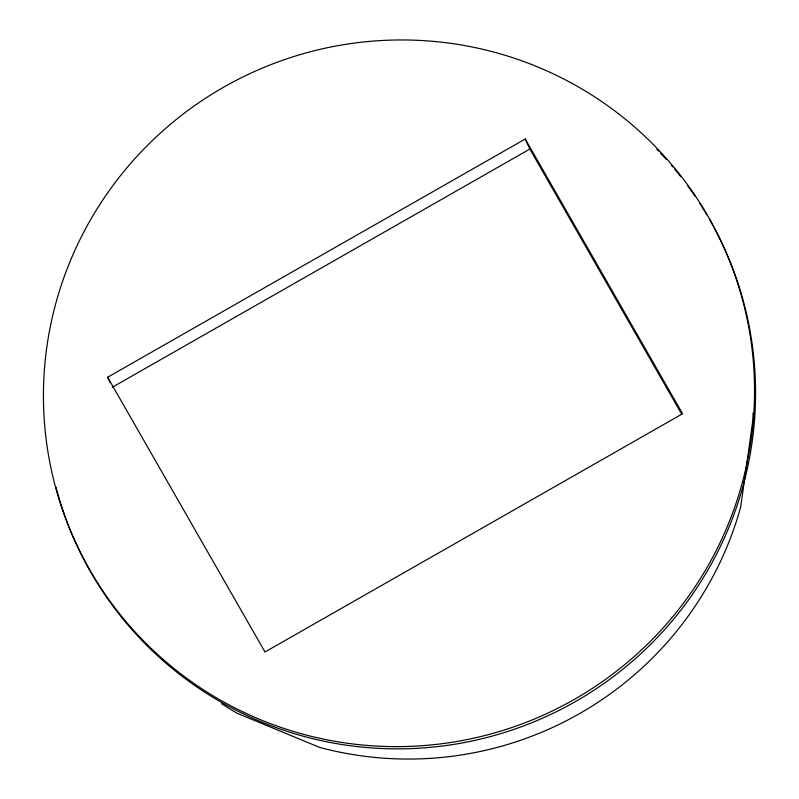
<?xml version="1.0" encoding="UTF-8"?>
<svg xmlns="http://www.w3.org/2000/svg" width="799" height="799" viewBox="0 0 799 799"><rect width="100%" height="100%" fill="white"/><g stroke="black" fill="none" stroke-linecap="round" stroke-linejoin="round"><path stroke-width="1.2" d="M107.645 377.238L525.243 139.016L682.586 413.752L264.998 651.984L107.645 377.238L110.222 382.821M112.269 387.285L529.867 149.053L525.243 139.016M529.867 149.053L681.637 414.062M753.008 413.063A342.791 339.515 -24.7 0 1 753.018 419.185L740.653 507.205A342.791 339.515 -24.7 0 1 319.6 747.405L237.333 713.367A342.791 339.515 -24.7 0 1 221.593 703.709M709.342 219.056A356.154 352.749 -24.7 0 1 533.452 722.056A356.154 352.749 -24.7 0 1 55.85 486.751M656.898 149.373A356.154 352.749 -24.7 0 1 658.616 151.161M660.334 152.959A356.154 352.749 -24.7 0 1 666.236 159.381M671.18 165.013A356.154 352.749 -24.7 0 1 672.808 166.921M674.416 168.839A356.154 352.749 -24.7 0 1 680.738 176.639M687.579 185.638A356.154 352.749 -24.7 0 1 694.83 195.865M699.664 203.156A356.154 352.749 -24.7 0 1 706.855 214.781M304.229 734.531A356.154 352.749 -24.7 0 0 743.15 302.072A356.154 352.749 -24.7 0 0 149.583 143.271A356.154 352.749 -24.7 0 0 304.229 734.531"/></g></svg>
